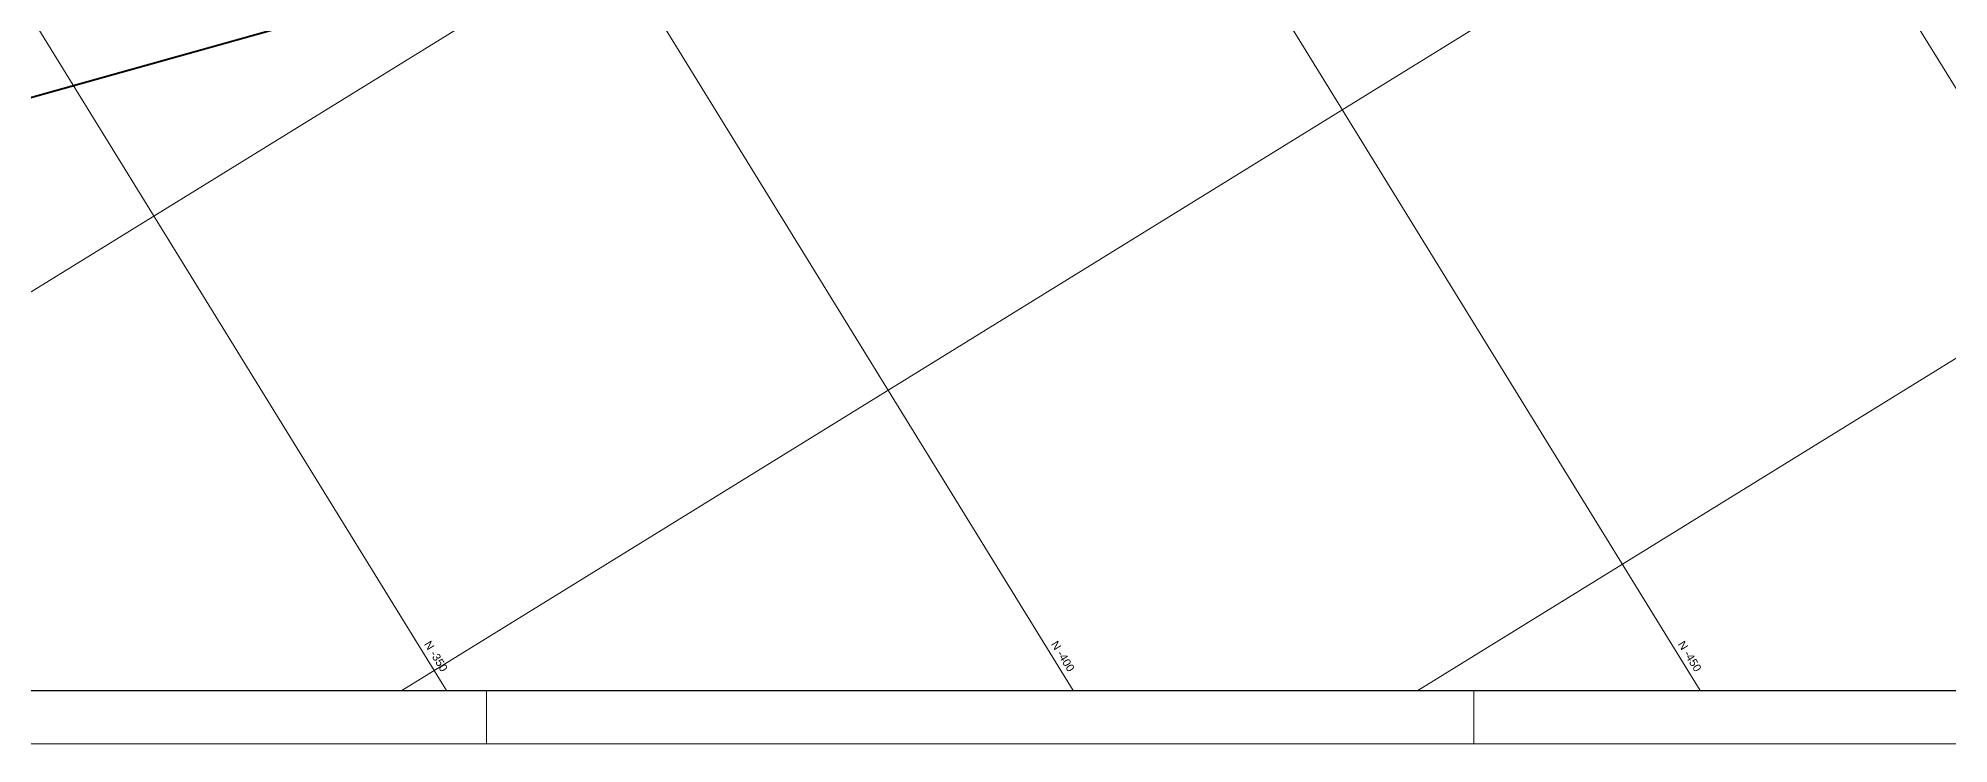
# Model space of a CAD drawing. Header units: inches. Extents: x 0 to 420, y 0 to 297.
# Drawn here: x 100.9 to 280, y 0.3 to 66.4 of the extents above; entities that cross this region are included whole.
import ezdxf
from ezdxf.enums import TextEntityAlignment as Align

# ---------------------------------------------------------------- set-up
doc = ezdxf.new("R2010")
doc.units = ezdxf.units.IN
doc.header["$LTSCALE"] = 2.5
doc.header["$MEASUREMENT"] = 0
doc.layers.get('0').update_dxf_attribs({"lineweight": 0})
for name, color, linetype, lineweight in [('MALHA_COORDENADA4', 10, 'Continuous', 0), ('PEN 02', 2, 'Continuous', 20), ('PEN 04', 4, 'Continuous', 40)]:
    doc.layers.add(name, color=color, linetype=linetype, lineweight=lineweight)
doc.layers.add('PEN 06', color=6, linetype='Continuous')
doc.styles.get("Standard").update_dxf_attribs({"font": 'arial.ttf'})

msp = doc.modelspace()

# ---------------------------------------------------------------- linework, layer by layer
at = {"layer": 'MALHA_COORDENADA4'}
for p, q in [((20.88, 292.32), (197.92, 5.32)), ((79.62, 292.32), (256.67, 5.32)), ((138.37, 292.32), (315.42, 5.32)), ((39.75, 5.32), (327.94, 183.1)), ((134.98, 5.32), (327.94, 124.35)), ((230.22, 5.32), (327.94, 65.6))]:
    msp.add_line(p, q, dxfattribs=at)
at = {"layer": 'MALHA_COORDENADA4', "color": 1}
msp.add_line((12.44, 210.76), (139.17, 5.32), dxfattribs=at)
at = {"layer": 'PEN 02'}
for p, q in [((142.94, 5.32), (142.94, 0.32)), ((235.44, 5.32), (235.44, 0.32)), ((-0.06, 0.32), (420.44, 0.32))]:
    msp.add_line(p, q, dxfattribs=at)
at = {"layer": 'PEN 04'}
msp.add_line((312.75, 120.28, -3.26), (54.13, 47.94, -1.63), dxfattribs=at)
at = {"layer": 'PEN 06'}
msp.add_line((12.44, 5.32), (415.44, 5.32), dxfattribs=at)

# ---------------------------------------------------------------- texts
for s, p in [('N -350', (136.86, 9.54)), ('N -400', (195.61, 9.54)), ('N -450', (254.36, 9.54))]:
    msp.add_text(s, height=0.75, rotation=301.6693).set_placement(p, align=Align.BOTTOM_LEFT)

doc.saveas('drawing.dxf')
